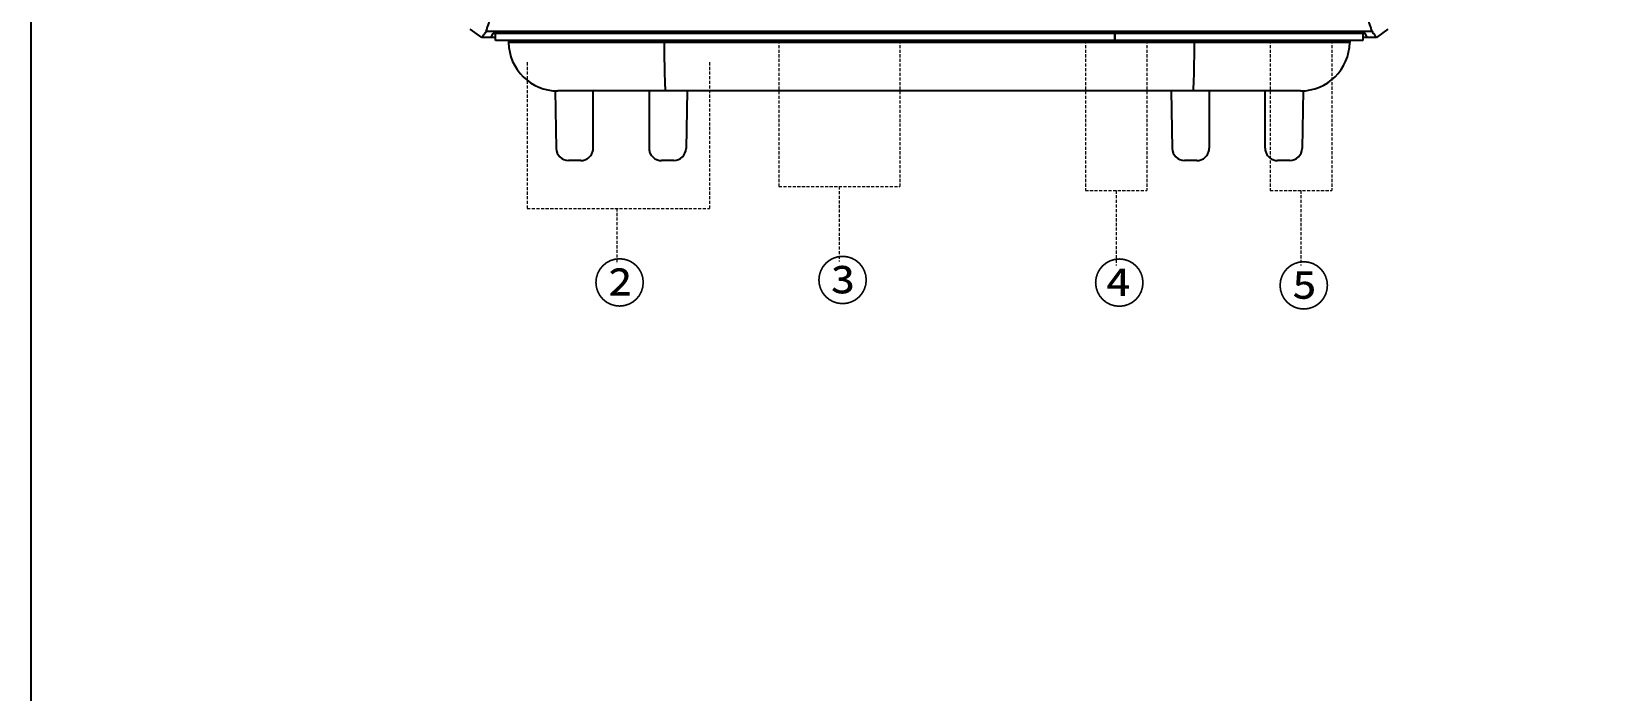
# Model space of a CAD drawing. Header units: millimetres. Extents: x 58 to 898, y 43 to 722.
# Drawn here: x 58 to 184.8, y 190.2 to 243.8 of the extents above; entities that cross this region are included whole.
import ezdxf

# ---------------------------------------------------------------- set-up
doc = ezdxf.new("R2010")
doc.units = ezdxf.units.MM
doc.linetypes.add('DASHED2', pattern=[0.375, 0.25, -0.125])
doc.styles.add('굴림체', font='arial.ttf')

msp = doc.modelspace()

# ---------------------------------------------------------------- linework, layer by layer
at = {"color": 7, "linetype": 'Continuous'}
for p, q in [((94.531, 243.312), (93.587, 243.983)), ((94.885, 243.808), (166.767, 243.808)), ((95.277, 243.312), (95.446, 243.651)), ((95.446, 243.651), (166.205, 243.651)), ((95.638, 243.062), (95.638, 243.651)), ((145.888, 243.651), (145.888, 243.062)), ((145.891, 243.062), (145.891, 243.651)), ((166.016, 243.651), (166.016, 243.062)), ((166.374, 243.312), (166.205, 243.651)), ((168.064, 243.983), (167.12, 243.312)), ((95.638, 243.312), (94.531, 243.312)), ((145.888, 243.062), (95.638, 243.062)), ((96.686, 243.062), (96.689, 242.892)), ((164.963, 242.892), (96.689, 242.892)), ((109.324, 242.892), (109.324, 243.062)), ((166.016, 243.062), (145.891, 243.062)), ((152.328, 242.892), (152.328, 243.062)), ((164.966, 243.062), (164.963, 242.892)), ((167.12, 243.312), (166.016, 243.312)), ((100.477, 238.985), (100.559, 234.294)), ((160.963, 238.962), (100.688, 238.962)), ((103.558, 234.312), (103.558, 238.962)), ((108.093, 238.962), (108.093, 234.312)), ((111.174, 238.962), (111.093, 234.294)), ((150.477, 238.962), (150.559, 234.294)), ((153.558, 238.962), (153.558, 234.312)), ((158.093, 234.312), (158.093, 238.962)), ((161.175, 238.985), (161.093, 234.294)), ((102.558, 233.312), (101.558, 233.312)), ((110.093, 233.312), (109.093, 233.312)), ((152.558, 233.312), (151.558, 233.312)), ((160.093, 233.312), (159.093, 233.312))]:
    msp.add_line(p, q, dxfattribs=at)
at = {"color": 1, "linetype": 'DASHED2', "lineweight": 18}
for p, q in [((118.626, 243.062), (118.626, 231.204)), ((128.436, 243.062), (128.436, 231.204)), ((143.501, 243.062), (143.501, 230.87)), ((148.501, 243.062), (148.501, 230.87)), ((158.501, 243.062), (158.501, 230.87)), ((163.501, 243.062), (163.501, 230.87)), ((98.201, 241.287), (98.201, 229.429)), ((113.011, 241.287), (113.011, 229.429)), ((123.531, 231.204), (123.531, 225.119)), ((146.001, 230.87), (146.001, 224.785)), ((161.001, 230.87), (161.001, 224.785)), ((105.467, 229.429), (105.467, 224.922))]:
    msp.add_line(p, q, dxfattribs=at)
at = {"color": 1, "linetype": 'DASHED2', "lineweight": 5}
for p, q in [((118.626, 231.204), (128.436, 231.204)), ((143.501, 230.87), (148.501, 230.87)), ((158.501, 230.87), (163.501, 230.87)), ((98.201, 229.429), (113.011, 229.429))]:
    msp.add_line(p, q, dxfattribs=at)
msp.add_lwpolyline([(57.955, 623.708), (897.871, 623.708), (897.871, 42.67), (57.955, 42.67)], close=True)
at = {"color": 7, "linetype": 'Continuous'}
for centre, radius, start, end in [((100.688, 242.962), 4, 181, 270), ((160.963, 242.962), 4, 270, 359), ((101.558, 234.312), 1, 181, 270), ((110.093, 234.312), 1, 270, 359), ((151.558, 234.312), 1, 181, 270), ((160.093, 234.312), 1, 270, 359)]:
    msp.add_arc(centre, radius, start, end, dxfattribs=at)
for points, knots in [([(94.885, 243.808), (94.85, 243.76), (94.773, 243.652), (94.655, 243.487), (94.572, 243.37), (94.531, 243.312)], [0, 0, 0, 0, 0.17820854, 0.39708416, 0.60925193, 0.60925193, 0.60925193, 0.60925193]), ([(94.885, 243.808), (94.915, 243.897), (94.96, 244.083), (95.059, 244.356), (95.12, 244.542), (95.151, 244.636)], [0, 0, 0, 0, 0.28287466, 0.57326965, 0.86975368, 0.86975368, 0.86975368, 0.86975368]), ([(166.767, 243.808), (166.737, 243.897), (166.691, 244.083), (166.593, 244.356), (166.532, 244.542), (166.501, 244.636)], [0, 0, 0, 0, 0.28287008, 0.57326512, 0.86975369, 0.86975369, 0.86975369, 0.86975369]), ([(166.767, 243.808), (166.801, 243.759), (166.878, 243.651), (166.996, 243.486), (167.08, 243.369), (167.12, 243.312)], [0, 0, 0, 0, 0.17899192, 0.39786681, 0.60925193, 0.60925193, 0.60925193, 0.60925193]), ([(109.324, 242.892), (109.324, 242.599), (109.326, 242.028), (109.334, 241.212), (109.344, 240.474), (109.368, 239.878), (109.368, 239.382), (109.424, 239.164), (109.405, 238.962), (109.439, 238.962)], [0, 0, 0, 0, 0.8787524, 1.7109392, 2.4557807, 3.076824, 3.5437717, 3.834118, 3.9358054, 3.9358054, 3.9358054, 3.9358054]), ([(152.328, 242.892), (152.327, 242.599), (152.326, 242.028), (152.317, 241.212), (152.308, 240.474), (152.284, 239.878), (152.283, 239.382), (152.228, 239.164), (152.247, 238.962), (152.213, 238.962)], [0, 0, 0, 0, 0.8787524, 1.7109392, 2.4557807, 3.076824, 3.5437717, 3.834118, 3.9358054, 3.9358054, 3.9358054, 3.9358054]), ([(102.558, 233.312), (102.662, 233.312), (102.873, 233.345), (103.156, 233.49), (103.381, 233.714), (103.525, 233.998), (103.558, 234.208), (103.558, 234.312)], [0, 0, 0, 0, 0.3129412, 0.6258639, 0.9387567, 1.2516195, 1.5644638, 1.5644638, 1.5644638, 1.5644638]), ([(108.093, 234.312), (108.093, 234.208), (108.126, 233.998), (108.271, 233.714), (108.496, 233.49), (108.779, 233.345), (108.989, 233.312), (109.093, 233.312)], [0, 0, 0, 0, 0.3128443, 0.6257071, 0.9385998, 1.2515225, 1.5644638, 1.5644638, 1.5644638, 1.5644638]), ([(152.558, 233.312), (152.662, 233.312), (152.873, 233.345), (153.156, 233.49), (153.381, 233.714), (153.525, 233.998), (153.558, 234.208), (153.558, 234.312)], [0, 0, 0, 0, 0.3129412, 0.6258639, 0.9387567, 1.2516195, 1.5644638, 1.5644638, 1.5644638, 1.5644638]), ([(158.093, 234.312), (158.093, 234.208), (158.126, 233.998), (158.271, 233.714), (158.496, 233.49), (158.779, 233.345), (158.989, 233.312), (159.093, 233.312)], [0, 0, 0, 0, 0.3128443, 0.6257071, 0.9385998, 1.2515225, 1.5644638, 1.5644638, 1.5644638, 1.5644638])]:
    msp.add_open_spline(points, degree=3, knots=knots, dxfattribs=at)

# ---------------------------------------------------------------- texts
at = {"color": 0, "lineweight": 18, "char_height": 3.12766, "width": 5.16757, "attachment_point": 1, "style": '굴림체'}
for s, insert in [('{\\fBatang|b0|i0|c129|p18;②}', (103.568, 224.922)), ('{\\fBatang|b0|i0|c129|p18;③}', (121.665, 225.119)), ('{\\fBatang|b0|i0|c129|p18;④}', (144.124, 224.905)), ('{\\fBatang|b0|i0|c129|p18;⑤}', (159.093, 224.682))]:
    msp.add_mtext(s, dxfattribs=dict(at, insert=insert))

doc.saveas('drawing.dxf')
